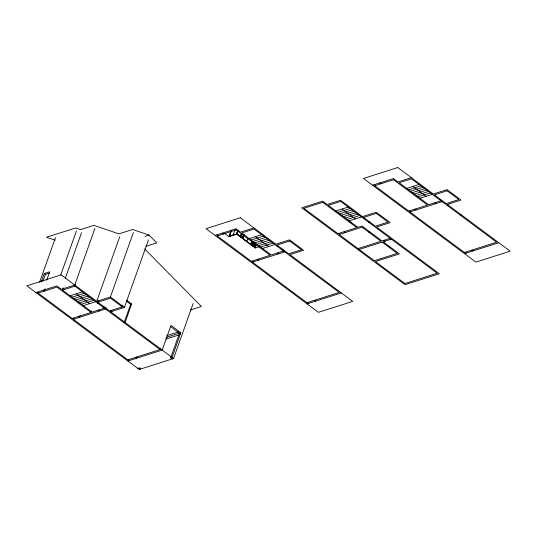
<?xml version="1.0" encoding="UTF-8"?>
<svg xmlns="http://www.w3.org/2000/svg" width="537" height="537" viewBox="0 0 537 537"><rect width="100%" height="100%" fill="white"/><g stroke="black" fill="none" stroke-linecap="round" stroke-linejoin="round"><path stroke-width="0.81" d="M39.57 282.375L55.512 237.602M41.215 282.012L44.235 273.534L49.719 271.782L46.699 280.267M42.9 281.321L45.37 274.38L49.29 273.132M45.095 288.819L44.269 291.135L43.135 290.289M60.762 274.917L76.422 230.93M65.299 278.3L81.55 232.675M104.386 308.171L92.049 312.104L62.52 290.141L63.353 287.805M94.915 228.413L74.757 285.033L61.386 289.295L56.841 285.919L35.932 292.584M62.52 290.141L74.865 286.208L75.415 284.65M80.02 315.783L79.469 317.327L78.335 316.481M91.015 312.433L56.949 287.087L38.1 293.101L72.166 318.448L91.015 312.433L91.572 310.883M193.125 303.553L173.545 358.535L139.264 369.469L26.85 285.825L61.131 274.89L96.707 301.364L119.684 236.844M122.812 305.338L122.261 306.896L109.575 310.943L97.841 302.21L98.399 300.653M98.399 300.787L97.573 303.103L98.6 302.774M106.078 307.459L105.52 309.017L73.3 319.293L127.806 359.85L160.026 349.574L160.583 348.016M96.707 301.364L110.421 296.995L133.398 232.467M173.545 358.535L110.716 311.789L111.273 310.218M111.266 310.366L110.441 312.675L111.468 312.346L112.018 310.809M110.716 311.789L124.423 307.412L148.44 239.958M124.342 322.046L130.659 304.311L131.686 303.982L126.497 300.123M131.686 303.982L125.094 322.489L124.067 322.818M128.464 359.481L127.913 361.018L162.187 350.09L170.974 325.415L180.815 332.739L172.035 357.407L170.659 357.85L172.176 358.971L172.726 357.434M137.029 356.743L136.479 358.286L135.344 357.441M139.264 369.469L139.828 367.899M170.659 357.85L179.445 333.175L170.263 326.342M224.802 233.548L228.97 236.649L230.796 231.507M231.185 230.937L229.48 236.253L233.078 235.105L234.938 229.896M229.48 236.253L231.333 231.044M237.589 230.87L236.528 233.85L240.589 236.575M237.784 230.668L236.891 233.971L237.951 230.997M228.97 236.649L236.642 234.199L238.079 230.292M240.314 236.663L241.375 233.689M241.509 233.642L240.677 236.79L241.737 233.81M243.415 235.206L242.355 238.186L240.542 236.83L241.603 233.857M244.046 234.588L242.724 238.307L243.556 235.166M247.94 242.335L242.583 238.354L243.912 234.635M247.805 238.475L247.02 241.361M249.128 243.221L250.913 244.55L251.974 241.569M252.108 241.529L251.048 244.503L252.403 241.502L251.766 242.952L255.478 245.718M255.458 246.114L251.538 243.415L251.9 242.912M255.122 247.389L251.141 244.718L251.611 243.395L255.317 246.154M254.847 247.476L255.974 244.308L252.269 241.543M256.115 244.261L255.209 247.604L236.804 233.763L229.124 236.206M255.209 247.604L256.33 244.469M236.642 234.199L255.189 248L255.35 247.557M144.923 236.394L149.038 235.085L156.717 242.872L146.051 246.268M215.095 235.441L236.005 228.769L240.549 232.152L253.92 227.883M372.537 185.225L393.446 178.553L397.991 181.936L411.362 177.666M233.803 234.877L237.032 233.931M70.092 295.773L82.43 291.839M249.255 238.629L261.593 234.689M335.887 210.994L348.224 207.06M406.697 188.413L419.035 184.473M71.985 297.183L84.322 293.242M251.148 240.032L263.486 236.099M337.78 212.404L350.117 208.47M408.59 189.816L420.927 185.883M73.878 298.592L86.215 294.652M253.041 241.442L265.379 237.508M339.673 213.813L352.01 209.88M410.483 191.226L422.82 187.292M75.771 299.995L88.108 296.062M254.934 242.852L267.272 238.918M341.566 215.223L353.903 211.283M412.376 192.635L424.713 188.702M77.664 301.405L90.001 297.471M256.827 244.261L269.165 240.321M343.458 216.626L355.796 212.692M414.269 194.045L426.606 190.105M255.612 245.671L251.699 242.979M79.557 302.814L91.894 298.881M258.72 245.671L271.057 241.731M345.345 218.035L357.689 214.102M416.162 195.455L428.499 191.514M255.189 248L258.827 246.839M81.449 304.224L93.787 300.284M260.613 247.074L272.95 243.14M347.238 219.445L359.582 215.512M418.054 196.857L430.392 192.924M83.342 305.627L95.68 301.693M262.506 248.483L274.843 244.55M349.131 220.855L376.215 212.216L390.218 222.633L376.504 227.01L439.34 273.763L405.059 284.691L301.727 207.806L322.636 201.14L327.181 204.516L340.545 200.254L362.502 216.592M419.947 198.267L432.285 194.334M97.841 302.21L110.528 298.163L122.261 306.896M276.736 245.959L277.763 245.631M349.996 222.587L351.023 222.264M363.368 218.324L364.395 217.995M434.178 195.737L435.205 195.414M102.869 307.043L103.903 306.714M282.032 249.9L283.066 249.571M368.664 222.271L369.691 221.942M439.474 199.683L440.501 199.355M356.051 227.097L357.085 226.768M283.549 251.027L271.212 254.961L241.684 232.998L254.028 229.057L339.189 292.423L306.969 302.7L252.464 262.15L284.684 251.873M440.991 200.811L428.647 204.745L399.125 182.781L411.47 178.841L496.631 242.207L464.411 252.484L409.906 211.934L442.126 201.657M362.817 227.755L363.844 227.426M289.604 255.531L290.631 255.203M447.046 205.315L448.073 204.986M368.872 232.259L369.899 231.93M303.23 265.667L304.257 265.345M460.672 215.451L461.699 215.129M358.018 248.597L380.981 241.274L362.059 227.191L339.095 234.515L374.296 260.707L397.259 253.383L382.122 242.12L359.152 249.443M382.874 242.684L383.908 242.355M388.177 246.624L389.204 246.295M190.38 309.977L201.402 306.459L144.755 249.02M166.671 335.685L178.499 331.913M166.04 337.451L180.815 332.739M165.98 339.075L179.385 334.806M307.077 303.875L341.357 292.94M464.518 253.659L498.792 242.724M137.754 368.342L139.123 367.905L140.64 369.033M149.038 235.085L132.612 229.494L118.899 233.863L93.908 225.352L80.537 229.621L75.643 227.95L46.504 237.247L55.143 240.187M412.866 186.44L426.116 196.3M434.822 202.778L435.957 203.624M471.949 250.081L473.084 250.927M379.74 182.929L380.874 183.775M414.94 209.121L416.074 209.96M374.255 184.674L375.39 185.52M409.456 210.866L410.59 211.712M465.096 252.269L466.23 253.115M389.553 238.542L390.688 239.381M342.056 209.027L355.306 218.888M384.069 240.287L385.204 241.133M344.13 231.702L345.264 232.548M338.646 233.454L339.78 234.3M255.424 236.663L268.675 246.517M277.381 252.994L278.515 253.84M252.82 242.026L255.907 244.328M314.507 300.297L315.649 301.143M222.298 233.145L223.432 233.991M257.498 259.337L258.633 260.177M216.814 234.891L217.948 235.736M252.014 261.083L253.149 261.928M307.654 302.485L308.788 303.331M126.766 301.411L130.659 304.311M110.421 296.995L124.423 307.412M74.865 286.208L160.026 349.574M76.261 293.806L89.511 303.66M98.217 310.138L99.352 310.983M44.235 273.534L45.37 274.38M37.65 292.041L38.785 292.887M72.851 318.233L73.985 319.072M128.491 359.629L129.625 360.475M240.294 217.747L206.013 228.681L318.434 312.326L352.708 301.391L289.879 254.639L303.586 250.269L289.584 239.844L275.87 244.221L240.294 217.747M397.736 167.531L363.455 178.465L475.869 262.11L510.15 251.175L447.314 204.422L461.028 200.053L447.026 189.628L433.312 194.005L397.736 167.531M236.112 229.943L217.263 235.958L251.329 261.304L270.178 255.29L236.112 229.943M322.744 202.315L303.888 208.322L337.954 233.669L356.81 227.661L322.744 202.315M393.554 179.727L374.705 185.742L408.771 211.088L427.62 205.074L393.554 179.727M340.653 201.429L328.315 205.362L357.837 227.332L361.951 226.017L382.015 240.945L390.238 238.321L340.653 201.429M289.691 241.019L277.005 245.067L288.738 253.793L301.425 249.752L289.691 241.019M376.323 213.39L363.636 217.431L375.37 226.164L388.056 222.117L376.323 213.39M447.133 190.803L434.446 194.85L446.18 203.577L458.867 199.536L447.133 190.803M391.372 239.166L383.149 241.791L399.427 253.9L375.43 261.553L404.952 283.523L437.172 273.246L391.372 239.166"/></g></svg>
